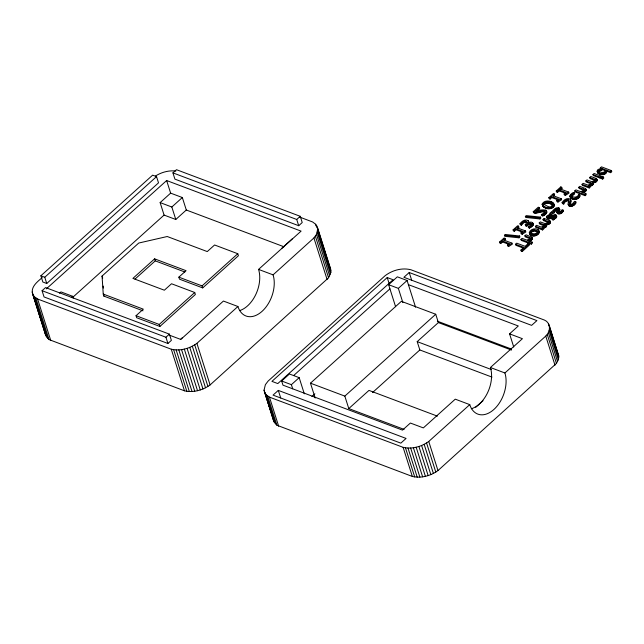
<?xml version="1.0" encoding="UTF-8"?>
<svg xmlns="http://www.w3.org/2000/svg" width="644" height="644" viewBox="0 0 644 644"><rect width="100%" height="100%" fill="white"/><g stroke="black" fill="none" stroke-linecap="round" stroke-linejoin="round"><path stroke-width="0.97" d="M529.328 232.846C529.795 228.773 536.999 227.171 538.907 230.922C538.4 234.996 531.26 236.598 529.328 232.846C530.101 238.538 541.322 235.752 538.73 230.415M556.947 212.021C559.515 208.237 554.943 207.811 553.953 211.401L554.283 212.439L553.14 212.013L552.81 210.974C553.985 208.914 556.851 206.7 559.209 208.173L559.467 208.64C557.124 212.005 560.53 212.987 562.051 209.719L563.089 210.113C564.023 212.544 559.531 214.903 557.527 213.502L556.947 212.021L557.696 212.77L559.692 212.786L563.089 210.113M557.277 213.059L557.293 212.48M169.493 335.194L180.779 339.444L223.42 301.046L237.926 306.504A27.04 17.267 -69.4 0 0 262.06 311.342A27.04 17.267 -69.4 0 0 273.08 274.859L313.918 237.958L316.494 234.352L317.725 228.934L315.665 224.273L312.606 221.963L299.436 216.996M42.246 277.572C37.674 281.509 30.63 286.717 32.538 293.761L45.732 335.347L49.016 339.573L184.474 390.811C193.321 392.84 202.86 390.224 210.097 384.935L328.561 277.773L330.879 272.291L330.597 268.846L317.403 227.26M304.306 393.822L299.178 377.658L289.438 373.995L281.653 381.007L282.974 385.16L402.5 430.128L410.381 423.036L423.341 427.906L455.26 399.167L469.766 404.625A27.04 17.267 -69.4 0 0 493.9 409.463A27.04 17.267 -69.4 0 0 504.912 372.973L545.758 336.079C550.684 331.837 551.087 322.869 544.446 320.076L410.896 269.756C402.041 267.518 392.373 270.206 385.192 275.648L268.121 381.063L265.376 384.685L264.04 390.184L273.611 420.991L276.896 425.217L412.353 476.455C421.2 478.484 430.739 475.86 437.976 470.571L556.44 363.409L558.348 359.746L558.799 356.164L549.243 325.373M273.611 420.991L273.33 417.505M570.576 199.704L570.938 201.524L570.23 204.607L570.222 199.157C567.235 197.33 563.653 199.97 562.091 202.53L562.421 203.568L563.741 204.068C564.45 202.16 566.704 199.809 568.861 201.081L569.071 201.427M584.124 189.964L583.858 189.328L578.723 187.332L579.85 186.317L585.525 188.603L586.161 190.222L585.444 191.59L582.917 192.83L582.587 191.791L581.484 191.976L585.895 193.635L586.225 194.673L585.106 195.687L575.1 191.928L574.77 190.89L575.897 189.875L580.349 191.55L582.418 191.123L584.124 189.964L584.454 191.002M558.92 212.496L559.797 209.678L559.209 208.173M542.192 204.341C543.697 199.254 553.518 200.147 554.267 205.428C552.729 210.499 542.973 209.598 542.192 204.341C543.753 208.785 553.751 209.163 553.784 203.77M532.805 223.597C534.472 225.424 530.857 227.243 529.593 228.129L528.507 227.718L528.177 226.68L529.263 227.091C534.834 225.11 533.304 219.958 527.879 223.033L528.531 221.319L528.209 220.699C525.271 218.743 521.656 221.23 519.982 223.742L520.312 224.788L521.479 225.223C522.34 223.202 524.812 221.439 526.977 222.583L526.647 221.544C524.482 220.401 522.01 222.164 521.149 224.184L521.479 225.223M546.257 225.03L549.783 223.701L550.523 222.357L550.193 221.319L549.147 220.345L544.148 218.461L543.013 219.483L548.286 221.536L548.157 222.494L544.953 223.629L540.34 221.89L539.205 222.913L544.478 224.965L544.341 225.939L541.137 227.058L536.524 225.328L535.397 226.342L535.728 227.38L542.61 229.964L543.737 228.95L543.182 227.268L542.111 227.429L543.407 227.912L542.28 228.926L535.397 226.342M546.209 210.347C548.052 212.914 544.945 215.088 542.803 215.965L541.701 215.547L541.371 214.508L542.473 214.919C552.834 208.576 540.284 209.517 535.695 210.91L539.374 207.593L539.704 208.64L536.766 211.288M530.028 237.797L529.972 238.827L527.645 239.85L526.518 240.019L522.067 238.344L520.94 239.359L521.27 240.397L531.276 244.157L532.395 243.142L532.073 242.104L527.653 240.445L531.284 239.021L531.864 238.312L531.694 237.073L526.019 234.786L524.892 235.801L525.222 236.839L530.358 238.835L530.028 237.797L524.892 235.801M528.756 240.26L529.086 241.299L531.614 240.059L532.33 238.691L532 237.652M582.587 191.791L585.114 190.552L585.831 189.183M543.512 228.306L546.482 226.551L545.927 223.991L548.752 223.178L550.193 221.319M590.154 186.317L593.124 184.562L592.561 182.002L595.394 181.189L596.835 179.322L595.789 178.356L590.781 176.472L589.654 177.486L589.985 178.525L595.249 180.578L594.919 179.539L589.654 177.486M593.253 183.524L592.891 183.041L596.424 181.713L597.165 180.36L596.835 179.322M548.374 216.151L550.918 214.347L552.697 215.016L550.443 216.561L548.849 216.69L548.374 216.151L548.833 217.511M548.704 217.189L551.248 215.386L553.027 216.054M569.9 203.56L571.043 204.245L572.5 203.818L574.569 201.322L575.784 201.781L576.114 202.82C574.73 205.154 571.429 207.448 568.773 205.758L568.121 204.172L568.531 200.034C566.374 198.771 564.12 201.121 563.411 203.029L563.741 204.068M546.676 216.666L546.901 217.237C549.099 218.807 551.803 216.762 553.429 215.289L554.259 215.603L554.589 216.642L553.76 216.336C552.133 217.801 549.429 219.854 547.231 218.276L546.853 215.998L550.403 213.945L550.081 212.995L551.425 211.965L552.037 212.295L552.125 213.518L552.037 212.295M547.006 217.704L547.183 217.036M530.745 232.001C531.735 229.312 535.872 229.361 537.434 231.438C537.064 234.44 532.298 234.497 530.793 232.331L531.123 233.369L530.793 232.331M531.075 233.039C531.992 230.56 535.373 230.52 537.273 231.872L536.943 230.834M606.761 171.199C605.062 179.628 589.872 170.539 601.625 168.358L600.337 167.867L601.464 166.852L611.47 170.612L611.8 171.65L610.665 172.673L606.761 171.199L606.431 170.161L610.335 171.634L610.665 172.673M597.664 171.698L597.584 172.64M571.631 195.317L574.368 192.894L574.698 193.933L572.065 195.969L572.403 197.402L571.631 195.317L571.961 196.356M597.254 171.602C599.186 174.725 606.004 174.154 606.431 170.161M572.073 196.364C574.287 197.998 577.588 197.064 578.779 194.633L579.825 195.027L580.155 196.066C577.04 203.158 563.959 197.434 573.289 192.484L574.368 192.894M556.215 215.064L556.593 217.398L553.18 219.99L552.141 219.604L551.811 218.558L552.85 218.952C560.111 215.418 554.347 214.903 551.795 212.48M543.182 227.268L546.152 225.513L545.927 223.991M594.919 179.539L595.088 180.135L594.267 180.867L591.586 181.632L586.974 179.901L585.847 180.916L591.12 182.968L590.975 183.943L589.751 184.611L587.771 185.07L583.166 183.331L582.039 184.345L588.914 186.937L590.041 185.923L588.753 185.432L591.603 184.595L592.794 183.524L592.923 182.485M543.544 203.657C554.073 196.726 555.7 213.703 543.544 203.657L543.89 205.082L543.56 204.043M543.874 204.695C545.822 201.588 551.063 203.48 552.898 205.718L552.391 204.293M554.283 212.439L556.11 210.113L557.994 210.016M568.121 204.172L568.443 204.72C571.099 206.41 574.4 204.116 575.784 201.781M598.96 170.499L599.975 169.477L602.406 168.648L605.577 169.839C605.384 173.115 600.643 173.147 598.96 171.071L598.96 170.499L599.29 172.109M599.29 171.537L600.305 170.523L602.736 169.686L605.907 170.877M569.988 196.315C572.017 200.139 577.982 198.231 579.825 195.027M40.87 275.785L152.636 175.152L156.54 176.617L158.513 182.856L46.746 283.497L42.842 282.024L40.87 275.785L44.774 277.258L46.746 283.497M44.774 277.258L156.54 176.617M42.069 290.71L45.563 287.57L169.396 334.131L171.376 340.37L167.915 343.485L44.05 296.948L42.069 290.71L165.943 337.247L167.915 343.485M172.93 172.882L176.48 169.694L300.241 216.312L302.221 222.55L298.711 225.714L174.91 179.121L172.93 172.882L296.731 219.475L298.711 225.714M46.328 288.866L166.643 180.537L301.086 231.116L258.566 269.401A27.04 17.267 -69.4 0 1 239.504 310.641M59.538 293.173L60.955 291.901L72.659 296.296L73.223 298.083M186.301 210.016L175.788 219.483L164.083 215.08L160.131 202.602L170.636 193.136L182.341 197.539L186.301 210.016L283.98 246.765M71.243 297.576L72.659 296.296M160.131 202.602L171.827 207.006L182.341 197.539M72.37 297.665L164.083 215.08M102.058 276.067L138.742 243.038L167.231 236.517L207.263 251.579L214.581 244.986L237.789 253.72L238.425 255.732L202.707 287.9L179.499 279.174L178.855 277.153L186.052 270.681L154.608 258.848L132.914 278.385L164.357 290.211L171.521 283.754L194.73 292.489L195.374 294.501L159.881 326.46L136.673 317.733L136.037 315.713L143.314 309.16L103.241 294.083L102.058 276.067L102.702 278.087M134.999 279.102L155.252 260.868L184.844 272.001M136.037 315.713L159.237 324.447L194.73 292.489M178.855 277.153L202.063 285.888L237.789 253.72M165.943 337.247L169.396 334.131M296.731 219.475L300.241 216.312M180.4 339.46L182.542 337.528M281.718 248.343L292.231 238.876M387.237 277.548L271.937 381.369L277.797 383.574L393.106 279.754L387.237 277.548L389.338 284.165M395.593 306.697L388.614 284.696L397.348 276.823L407.089 280.494L415.565 307.188M293.736 375.468L389.926 288.858M278.305 390.393L273.048 395.126L400.834 443.144L406.058 438.435L278.305 390.393L280.704 397.952M409.222 272.517L403.901 277.298L531.622 325.365L536.903 320.615L409.222 272.517L411.621 280.076M281.653 381.007L291.394 384.669L299.178 377.658M388.614 284.696L398.354 288.359L407.089 280.494M315.182 398.048L310.472 383.18L401.373 301.328L435.738 314.256L438.371 322.572L511.473 350.07M311.921 396.519L314.908 393.838M504.413 235.285L505.299 234.488L519.595 235.978L519.925 237.016L519.04 237.813L504.743 236.324L504.413 235.285L518.71 236.775L519.595 235.978M525.359 216.424L526.245 215.627L540.541 217.117L540.871 218.155L539.986 218.952L525.689 217.463L525.359 216.424L539.656 217.913L540.541 217.117M508.977 244.366L502.497 241.935L500.807 243.456L499.873 243.102L499.543 242.064L504.059 237.998L504.993 238.352L505.323 239.391L504.196 240.405M522.517 232.17L516.045 229.739L514.355 231.26L513.413 230.906L513.083 229.868L517.599 225.803L518.541 226.157L518.871 227.195L517.736 228.209M545.251 212.737L545.033 212.254C541.379 210.371 537.297 214.396 533.57 212.762L533.24 211.723L538.279 207.183L539.374 207.593M558.268 199.978L551.795 197.547L550.105 199.068L549.163 198.714L548.833 197.676L553.349 193.611L554.291 193.965L554.621 195.003L553.494 196.018M566.599 193.667L559.201 190.882L557.511 192.403L556.569 192.049L556.239 191.01L560.755 186.945L561.697 187.299L562.027 188.338L560.328 189.859L559.998 188.821L561.697 187.299M499.543 242.064L500.477 242.418L502.167 240.896L509.565 243.674L507.408 245.026L507.738 246.064L508.704 246.427L512.302 244.173L511.972 243.134L503.302 239.874L504.993 238.352M513.083 229.868L514.025 230.222L515.715 228.701L523.113 231.478L520.948 232.83L521.278 233.869L522.244 234.231L525.85 231.985L525.52 230.938L516.842 227.678L518.541 226.157M548.833 197.676L549.775 198.03L551.465 196.509L558.863 199.286L556.706 200.638L557.036 201.677L557.994 202.039L561.6 199.785L561.27 198.746L552.6 195.486L554.291 193.965M556.239 191.01L557.181 191.365L558.871 189.843L566.269 192.62L564.104 193.973L564.434 195.011L565.4 195.374L569.006 193.12L568.676 192.081L559.998 188.821M525.254 224.724L526.092 225.046L529.722 223.098L531.203 223.589L531.694 225.062L531.002 224.305L529.553 224.184L526.422 226.084L525.585 225.762L525.254 224.724L527.082 222.454L526.647 221.544M525.585 225.762L526.027 225.368M310.472 383.18L344.83 396.108L435.738 314.256M515.514 244.245L516.713 243.158L525.093 246.314L528.096 243.609L529.094 243.987L529.424 245.026L522.22 251.514L521.221 251.136L520.891 250.097L523.894 247.393L515.514 244.245L515.844 245.284L524.224 248.431M592.963 174.5L594.09 173.486L600.973 176.078L601.303 177.116L600.176 178.13L593.293 175.546L592.963 174.5L599.846 177.092L600.176 178.13M599.846 177.092L600.973 176.078M492 377.102L419.84 349.958L417.199 341.634L438.371 322.572M582.039 184.345L582.369 185.383L589.244 187.976L590.371 186.961L589.824 185.271M601.094 177.559L602.221 176.545L603.468 177.02L603.798 178.058L602.671 179.072L601.424 178.597L601.094 177.559L602.341 178.034L602.671 179.072M520.891 250.097L521.89 250.468L529.094 243.987M602.341 178.034L603.468 177.02M520.94 239.359L530.946 243.118L532.073 242.104M574.77 190.89L584.776 194.649L585.895 193.635M610.335 171.634L611.47 170.612M344.83 396.108L348.782 408.586L368.98 390.401L437.389 416.137M372.514 392.566L419.84 349.958M513.735 347.011L509.565 333.858L518.299 325.985L408.409 284.648M471.344 408.755A27.04 17.267 -69.4 0 0 490.406 367.515L522.421 338.696L509.565 333.858M475.747 407.282L483.032 400.721M32.538 293.761L34.374 296.747L37.602 299.009L171.28 349.217C180.127 351.254 189.666 348.629 196.903 343.341L237.926 306.504M264.378 391.874L266.205 394.869L269.433 397.123L403.12 447.339C411.959 449.367 421.506 446.751 428.743 441.462L469.766 404.625M551.811 218.558L554.758 216.585L554.259 215.603M564.104 193.973L565.07 194.335L568.676 192.081M556.706 200.638L557.664 201L561.27 198.746M520.948 232.83L521.914 233.192L525.52 230.938M507.408 245.026L508.374 245.388L511.972 243.134M155.518 175.973C161.531 172.23 168.792 170.201 175.884 171.022M528.177 226.68L530.567 225.199L531.203 223.589M541.371 214.508L544.196 212.923L544.703 211.216C541.049 209.324 536.967 213.349 533.24 211.723M558.509 208.753L558.984 208.881L558.654 207.843M591.12 182.968L591.45 184.007L586.177 181.954L585.847 180.916M584.148 189.634L584.478 190.672L579.053 188.37L578.723 187.332M562.027 188.338L561.085 187.984L560.755 186.945M553.679 194.649L554.621 195.003M562.091 202.53L563.411 203.029M562.381 210.757L563.419 211.152M552.81 210.974L553.953 211.401M548.286 221.536L548.616 222.574L543.343 220.522L543.013 219.483M544.687 225.247L545.017 226.286L539.535 223.951L539.205 222.913M519.982 223.742L521.149 224.184M517.929 226.841L518.871 227.195M504.389 239.037L505.323 239.391M437.373 321.187L511.569 349.096M258.566 269.401L273.08 274.859M490.406 367.515L504.912 372.973M417.199 341.634L491.235 369.487M103.241 294.083L103.877 296.103L143.024 310.827M348.782 408.586L404.078 429.379M552.367 213.333L551.425 211.965M556.545 216.102L555.386 214.589M550.523 222.357L549.147 220.345M531.284 237.684L532.33 238.691M539.237 231.961L537.821 229.562M570.906 200.743L570.222 199.157M597.165 180.36L596.529 178.774M559.539 209.219L559.797 209.678M586.161 190.222L585.525 188.603M329.905 267.284L330.597 268.846M529.843 234.4L529.336 232.299M570.504 197.885L569.972 195.744M606.455 170.66L606.785 171.707M606.31 171.167L606.64 172.206M606.004 171.666L606.334 172.705M605.537 172.157L605.867 173.204M604.909 172.648L605.239 173.687M604.201 173.027L604.531 174.065M602.406 168.648L602.736 169.686M603.428 173.308L603.758 174.355M601.464 168.865L601.786 169.903M602.575 173.494L602.905 174.532M600.337 167.867L600.667 168.905M600.651 169.147L600.981 170.185M601.689 173.566L602.019 174.613M602.221 176.545L602.551 177.583M599.975 169.477L600.305 170.523M600.812 173.534L601.142 174.572M599.435 169.871L599.765 170.91M599.942 173.381L600.272 174.419M599.081 173.115L599.411 174.154M597.632 170.169L597.962 171.207M598.381 172.793L598.711 173.832M597.841 172.439L598.171 173.478M597.205 171.135L597.793 173.083M596.69 179.966L597.02 181.004M595.789 178.356L596.119 179.394M596.094 180.674L596.424 181.713M595.394 181.189L595.724 182.228M594.46 179.298L594.79 180.336M594.573 181.584L594.903 182.622M593.631 181.85L593.961 182.888M592.995 182.993L593.325 184.031M592.794 183.524L593.124 184.562M592.311 184.071L592.641 185.11M591.603 184.595L591.933 185.633M590.653 182.727L590.983 183.765M590.773 184.997L591.103 186.036M588.914 186.937L589.244 187.976M585.694 189.843L586.024 190.89M585.114 190.552L585.444 191.59M583.858 189.328L584.189 190.366M584.398 191.075L584.728 192.121M583.255 189.038L583.585 190.077M584.776 194.649L585.106 195.687M583.561 191.493L583.891 192.532M578.779 194.633L579.109 195.679M579.133 195.865L579.463 196.903M578.425 196.573L578.755 197.611M577.668 197.177L577.998 198.215M576.879 197.668L577.209 198.706M576.058 198.03L576.388 199.068M575.197 198.288L575.527 199.326M573.232 193.49L573.562 194.536M574.319 198.416L574.649 199.455M572.347 194.158L572.677 195.196M574.995 202.836L575.325 203.874M573.458 198.416L573.788 199.455M571.977 194.544L572.307 195.583M571.735 194.931L572.065 195.969M572.605 198.288L572.935 199.334M571.655 195.696L571.985 196.734M574.086 203.77L574.416 204.816M571.759 198.038L572.089 199.077M570.504 194.609L570.834 195.655M573.514 204.228L573.844 205.267M571.059 197.708L571.389 198.746M570.528 197.314L570.858 198.352M572.91 204.607L573.24 205.645M572.258 204.913L572.588 205.951M570.608 200.485L570.938 201.524M570.351 201.572L570.681 202.61M571.574 205.138L571.904 206.177M570.125 202.264L570.455 203.303M570.89 205.275L571.22 206.313M569.924 203.037L570.254 204.076M570.246 205.315L570.576 206.354M568.531 200.034L568.861 201.081M568.089 199.785L568.419 200.823M568.563 201.653L568.894 202.691M569.65 205.259L569.98 206.297M567.372 199.648L567.702 200.687M569.087 205.106L569.417 206.144M568.443 204.72L568.773 205.758M565.07 194.335L565.4 195.374M566.575 199.761L566.905 200.799M565.762 200.099L566.092 201.137M565.021 200.638L565.351 201.677M564.16 201.644L564.49 202.691M558.871 189.843L559.201 190.882M557.181 191.365L557.511 192.403M562.912 210.338L563.242 211.385M561.777 211.562L562.107 212.601M557.664 201L557.994 202.039M560.755 212.319L561.085 213.357M559.411 209.276L559.741 210.314M559.072 210.153L559.403 211.192M559.692 212.786L560.022 213.824M558.783 210.733L559.113 211.779M557.664 208.978L557.905 211.063L557.575 210.016M557.414 208.817L557.744 209.855M558.646 212.939L558.976 213.977M556.931 208.737L557.261 209.775M557.696 212.77L558.026 213.808M556.36 208.825L556.69 209.872M556.963 211.441L557.527 213.502M555.78 209.075L556.11 210.113M551.465 196.509L551.795 197.547M553.413 203.174L554.267 205.428M553.848 205.001L554.178 206.04M555.265 209.445L555.595 210.483M552.834 202.627L553.164 203.673M553.534 205.605L553.864 206.644M556.432 215.338L556.835 216.682M552.045 202.136L552.375 203.182M554.532 210.298L554.862 211.345M552.987 206.209L553.317 207.247M556.263 216.36L556.593 217.398M551.055 201.701L551.385 202.739M549.775 198.03L550.105 199.068M551.489 203.528L551.819 204.567M552.27 206.748L552.6 207.787M555.49 217.221L555.82 218.26M554.717 215.869L555.048 216.907M551.449 207.167L551.779 208.205M549.879 202.78L550.201 203.826M553.429 215.289L553.76 216.336M554.331 218.099L554.661 219.137M550.523 207.457L550.853 208.503M553.164 215.539L553.494 216.577M553.268 217.833L553.599 218.871M548.004 202.216L548.334 203.263M549.493 207.634L549.823 208.672M552.85 218.952L553.18 219.99M547.167 202.087L547.497 203.126M550.918 214.347L551.248 215.386M551.602 216.746L551.932 217.785M548.406 207.682L548.736 208.72M549.992 213.325L550.322 214.363M546.41 202.047L546.74 203.085M550.845 217.189L551.175 218.227M545.718 202.111L546.048 203.15M549.654 214.822L549.984 215.861M547.311 207.593L547.641 208.632M550.105 217.511L550.435 218.549M545.09 202.264L545.42 203.311M546.217 207.376L546.547 208.415M548.76 215.402L549.091 216.448M544.542 202.522L544.872 203.56M549.396 217.72L549.726 218.767M548.463 215.78L548.793 216.819M549.896 220.771L550.226 221.81M544.059 202.876L544.389 203.915M550.057 221.955L550.387 222.993M546.426 210.717L546.828 212.182M548.728 217.817L549.058 218.855M545.106 207.022L545.436 208.068M543.713 203.271L544.043 204.309M545.846 210.041L546.176 211.079M546.418 211.61L546.748 212.649M548.108 217.785L548.438 218.823M546.192 212.101L546.523 213.14M549.453 222.663L549.783 223.701M544.116 206.587L544.446 207.626M545.822 212.609L546.152 213.647M547.521 217.632L547.851 218.67M546.901 217.237L547.231 218.276M548.752 223.178L549.082 224.217M543.319 206.096L543.649 207.135M544.703 211.216L545.033 212.254M545.299 213.132L545.629 214.17M542.264 203.729L542.683 206M542.739 205.549L543.069 206.587M547.819 221.294L548.149 222.333M544.108 210.854L544.438 211.892M547.931 223.573L548.261 224.611M543.415 210.693L543.745 211.731M544.035 214.082L544.365 215.12M546.989 223.846L547.32 224.885M542.562 210.668L542.892 211.707M546.281 224.482L546.684 226.028M544.148 218.461L544.478 219.499M541.556 210.789L541.886 211.828M546.152 225.513L546.482 226.551M542.473 214.919L542.803 215.965M545.669 226.068L545.999 227.107M540.388 211.047L540.719 212.085M544.478 224.965L545.291 227.63M544.011 224.716L544.341 225.762M539.1 211.385L539.431 212.423M544.132 226.986L544.462 228.024M539.656 217.913L539.986 218.952M542.28 228.926L542.61 229.964M536.412 211.965L536.742 213.003M535.293 212.101L535.623 213.14M534.335 212.134L534.665 213.172M538.891 231.478L539.221 232.516M538.368 229.956L538.698 230.995M538.69 232.041L539.02 233.08M538.295 232.629L538.626 233.667M537.708 233.233L538.038 234.279M535.897 230.302L536.227 231.341M536.999 233.796L537.329 234.835M532.797 222.832L533.312 224.563M536.243 234.247L536.573 235.285M532.862 223.943L533.192 224.981M534.617 229.956L534.947 231.003M532.58 224.41L532.91 225.448M535.438 234.585L535.768 235.632M533.441 229.948L533.771 230.987M534.576 234.819L534.906 235.857M531.582 225.481L531.912 226.519M530.672 223.267L531.002 224.305M532.902 230.061L533.232 231.107M532.379 230.262L532.709 231.301M533.699 234.939L534.029 235.978M529.722 223.098L530.052 224.136M530.535 226.31L530.865 227.348M529.223 223.146L529.553 224.184M528.531 221.319L528.861 222.357L528.209 220.699M532.838 234.931L533.168 235.97M531.429 230.906L531.759 231.945M528.426 222.091L528.756 223.13M528.708 223.283L529.038 224.321M531.992 234.802L532.322 235.841M530.841 231.655L531.171 232.693M529.263 227.091L529.593 228.129M531.155 234.553L531.485 235.591M527.637 223.814L527.967 224.853M531.694 237.073L532.024 238.119M531.864 238.312L532.194 239.359M526.22 221.335L526.551 222.373M530.423 234.215L530.753 235.253M529.875 233.82L530.205 234.859M531.284 239.021L531.614 240.059M525.343 221.166L525.673 222.204M526.494 224.692L526.824 225.73M526.092 225.046L526.422 226.084M530.567 239.544L530.898 240.582M524.361 221.278L524.691 222.317M529.424 237.507L529.754 238.546M530.946 243.118L531.276 244.157M529.73 239.962L530.06 241.001M523.387 221.657L523.717 222.695M522.526 222.261L522.856 223.307M521.833 223.057L522.163 224.096M528.096 243.609L528.426 244.648M521.914 233.192L522.244 234.231M548.551 323.811L558.799 356.164M549.525 328.818L558.759 357.935M549.107 330.638L558.348 359.746M518.71 236.775L519.04 237.813M515.715 228.701L516.045 229.739M548.334 332.473L557.567 361.59M521.89 250.468L522.22 251.514M547.207 334.3L556.44 363.409M514.025 230.222L514.355 231.26M545.758 336.079L554.991 365.196M508.374 245.388L508.704 246.427M502.167 240.896L502.497 241.935M500.477 242.418L500.807 243.456M398.354 288.359L402.878 302.624M428.743 441.462L437.976 470.571M426.561 442.975L435.795 472.084M424.163 444.328L433.396 473.445M421.595 445.503L430.836 474.62M418.914 446.477L428.147 475.586M416.161 447.226L425.394 476.343M413.392 447.741L422.625 476.858M410.647 448.015L419.888 477.132M407.99 448.039L417.223 477.148M405.462 447.813L414.704 476.922M403.12 447.339L412.353 476.455M316.711 225.69L330.919 270.528M315.665 224.273L316.268 226.165M317.685 230.697L330.879 272.291M317.275 232.516L330.461 274.111M316.494 234.352L329.688 275.946M315.367 236.179L328.561 277.773M313.918 237.958L327.112 279.552M291.394 384.669L292.714 388.823M269.433 397.123L278.675 426.239M267.663 396.1L276.896 425.217M266.205 394.869L275.447 423.977M265.103 393.452L274.344 422.561M264.04 390.184L273.273 419.292M202.063 285.888L202.707 287.9M166.643 180.537L170.636 193.136M171.827 207.006L175.788 219.483M196.903 343.341L210.097 384.935M194.721 344.854L207.915 386.44M192.323 346.206L205.517 387.801M189.763 347.382L202.957 388.976M187.074 348.356L200.268 389.95M184.321 349.104L197.515 390.699M154.608 258.848L155.252 260.868M181.552 349.628L194.746 391.214M178.815 349.893L192.009 391.488M176.15 349.917L189.344 391.512M173.63 349.692L186.824 391.286M171.28 349.217L184.474 390.811M159.237 324.447L159.881 326.46M37.602 299.009L50.796 340.596M35.823 297.979L49.016 339.573M34.374 296.747L47.567 338.342M33.271 295.33L46.465 336.925M32.2 292.062L45.732 335.347M103.225 286.089L103.354 288.093M103.748 294.099L103.877 296.103M568.427 204.438L568.451 205.219"/></g></svg>
